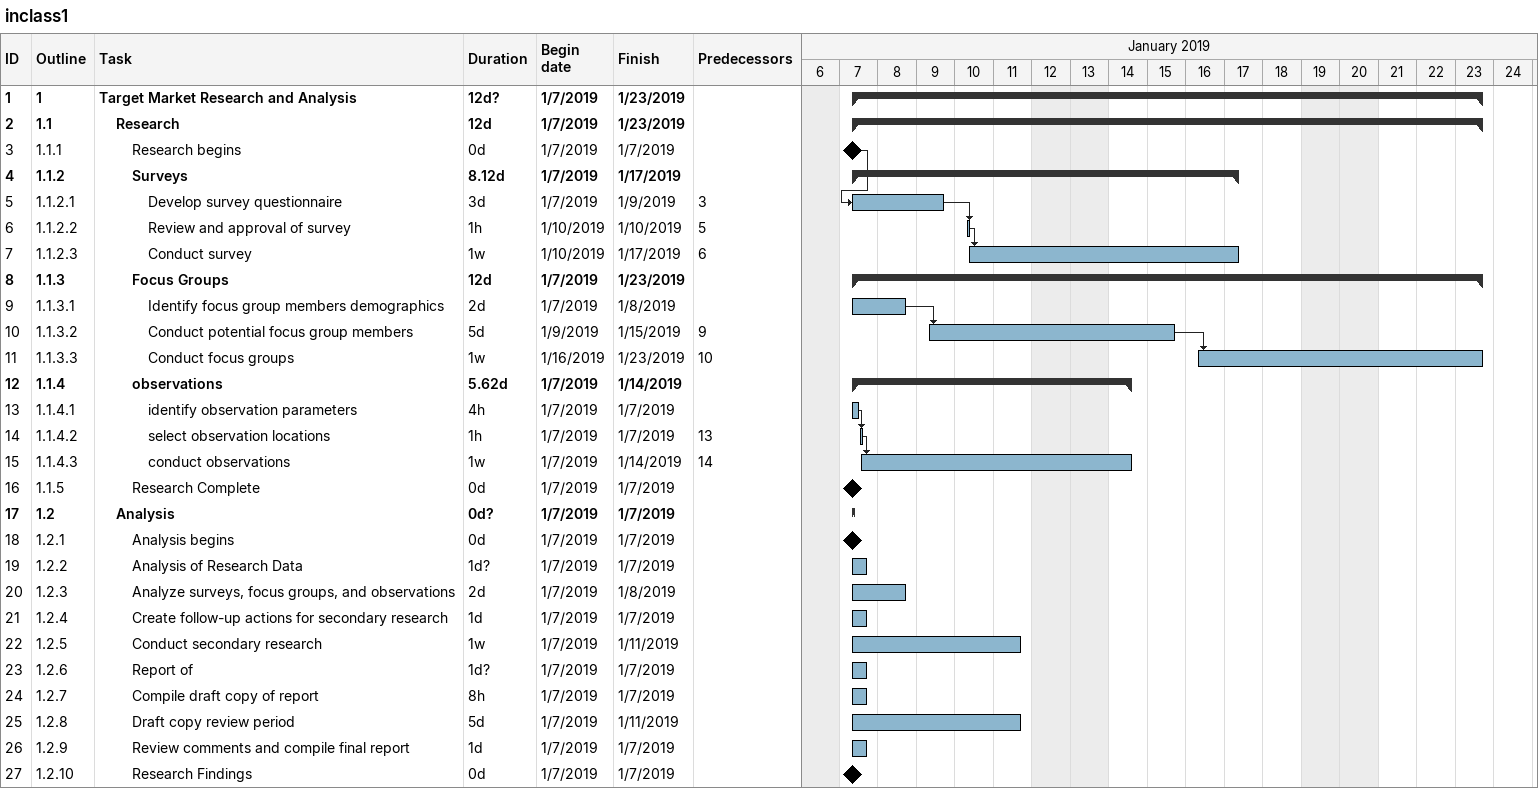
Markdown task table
inclass1

| ID | WBS | Task | Duration | Start | Finish | Predecessors |
|---|---|---|---|---|---|---|
| 1 | 1 | **Target Market Research and Analysis** | 12d? | 2019-01-07 | 2019-01-23 |  |
| 2 | 1.1 | **Research** | 12d | 2019-01-07 | 2019-01-23 |  |
| 3 | 1.1.1 | Research begins | 0d | 2019-01-07 | 2019-01-07 |  |
| 4 | 1.1.2 | **Surveys** | 8.12d | 2019-01-07 | 2019-01-17 |  |
| 5 | 1.1.2.1 | Develop survey questionnaire | 3d | 2019-01-07 | 2019-01-09 | 3 |
| 6 | 1.1.2.2 | Review and approval of survey | 1h | 2019-01-10 | 2019-01-10 | 5 |
| 7 | 1.1.2.3 | Conduct survey | 1w | 2019-01-10 | 2019-01-17 | 6 |
| 8 | 1.1.3 | **Focus Groups** | 12d | 2019-01-07 | 2019-01-23 |  |
| 9 | 1.1.3.1 | Identify focus group members demographics | 2d | 2019-01-07 | 2019-01-08 |  |
| 10 | 1.1.3.2 | Conduct potential focus group members | 5d | 2019-01-09 | 2019-01-15 | 9 |
| 11 | 1.1.3.3 | Conduct focus groups | 1w | 2019-01-16 | 2019-01-23 | 10 |
| 12 | 1.1.4 | **observations** | 5.62d | 2019-01-07 | 2019-01-14 |  |
| 13 | 1.1.4.1 | identify observation parameters | 4h | 2019-01-07 | 2019-01-07 |  |
| 14 | 1.1.4.2 | select observation locations | 1h | 2019-01-07 | 2019-01-07 | 13 |
| 15 | 1.1.4.3 | conduct observations | 1w | 2019-01-07 | 2019-01-14 | 14 |
| 16 | 1.1.5 | Research Complete | 0d | 2019-01-07 | 2019-01-07 |  |
| 17 | 1.2 | **Analysis** | 0d? | 2019-01-07 | 2019-01-07 |  |
| 18 | 1.2.1 | Analysis begins | 0d | 2019-01-07 | 2019-01-07 |  |
| 19 | 1.2.2 | Analysis of Research Data | 1d? | 2019-01-07 | 2019-01-07 |  |
| 20 | 1.2.3 | Analyze surveys, focus groups, and observations | 2d | 2019-01-07 | 2019-01-08 |  |
| 21 | 1.2.4 | Create follow-up actions for secondary research | 1d | 2019-01-07 | 2019-01-07 |  |
| 22 | 1.2.5 | Conduct secondary research | 1w | 2019-01-07 | 2019-01-11 |  |
| 23 | 1.2.6 | Report of | 1d? | 2019-01-07 | 2019-01-07 |  |
| 24 | 1.2.7 | Compile draft copy of report | 8h | 2019-01-07 | 2019-01-07 |  |
| 25 | 1.2.8 | Draft copy review period | 5d | 2019-01-07 | 2019-01-11 |  |
| 26 | 1.2.9 | Review comments and compile final report | 1d | 2019-01-07 | 2019-01-07 |  |
| 27 | 1.2.10 | Research Findings | 0d | 2019-01-07 | 2019-01-07 |  |
